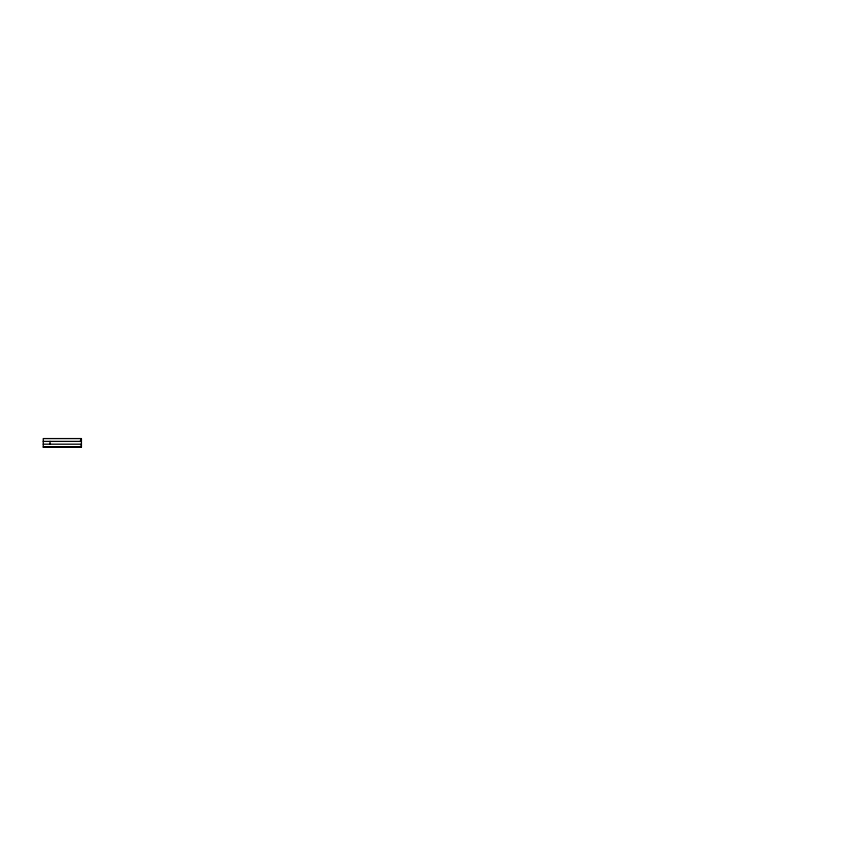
<?xml version="1.0" encoding="UTF-8"?>
<svg xmlns="http://www.w3.org/2000/svg" width="865" height="865" viewBox="0 0 865 865"><rect width="100%" height="100%" fill="white"/><g stroke="black" fill="none" stroke-linecap="round" stroke-linejoin="round"><path stroke-width="1.3" d="M81.429 439.171L80.38 438.577M80.38 440.49L81.429 440.49M43.25 441.388L81.429 441.388M43.25 444.188L81.429 444.188M80.38 446.178L81.429 446.178M43.25 446.989L81.429 446.989M50.029 441.388L50.029 444.188M81.429 438.577L43.25 438.577L43.25 447.302L81.429 447.302L81.429 438.577"/></g></svg>
